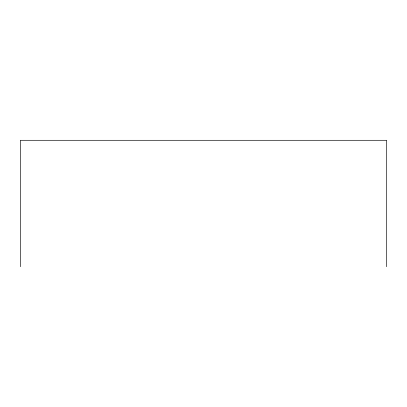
<?xml version="1.0" encoding="UTF-8"?>
<svg xmlns="http://www.w3.org/2000/svg" width="407" height="407" viewBox="0 0 407 407"><rect width="100%" height="100%" fill="white"/><g stroke="black" fill="none" stroke-linecap="round" stroke-linejoin="round"><path stroke-width="0.61" d="M386.65 266.702L386.65 140.298L20.35 140.298L20.35 266.702"/></g></svg>
